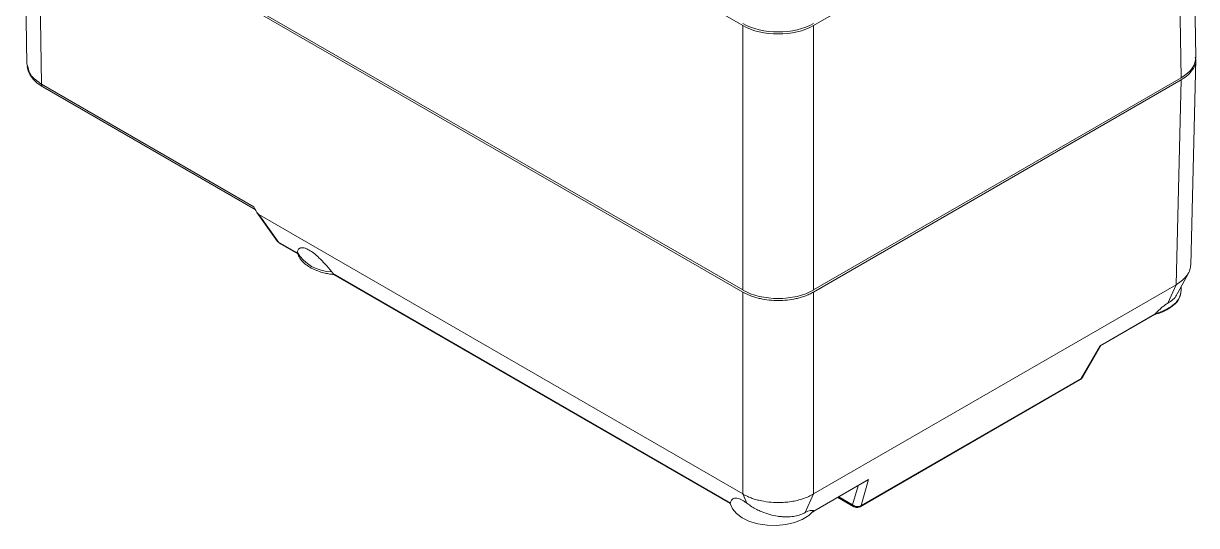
# Model space of a CAD drawing. Header units: millimetres. Extents: x 0 to 297, y 0 to 210.
# Drawn here: x 162.55 to 209.32, y 78.42 to 98.43 of the extents above; entities that cross this region are included whole.
import ezdxf

# ---------------------------------------------------------------- set-up
doc = ezdxf.new("R2010")
doc.units = ezdxf.units.MM

msp = doc.modelspace()

# ---------------------------------------------------------------- linework, layer by layer
at = {"color": 7, "linetype": 'Continuous', "lineweight": 15}
for p, q in [((191.225, 98.35), (163.243, 114.504)), ((209.293, 97.093), (209.135, 107.545)), ((208.549, 106.719), (194.053, 98.35)), ((208.549, 106.719), (208.707, 96.267)), ((162.548, 104.76), (162.684, 96.829)), ((163.132, 104.025), (191.225, 87.808)), ((191.225, 87.727), (163.133, 103.944)), ((163.133, 103.944), (163.269, 96.013)), ((191.225, 87.808), (191.225, 98.35)), ((194.053, 98.35), (194.053, 87.808)), ((162.684, 96.829), (162.725, 96.709)), ((209.092, 88.796), (209.29, 96.994)), ((163.269, 96.013), (171.728, 91.129)), ((163.321, 95.901), (171.788, 91.013)), ((194.053, 87.808), (208.707, 96.267)), ((194.053, 87.727), (208.704, 96.185)), ((208.704, 96.185), (208.507, 88.02)), ((171.857, 90.894), (172.67, 89.747)), ((171.936, 90.811), (191.225, 79.676)), ((171.936, 90.811), (172.711, 89.72)), ((172.711, 89.72), (173.467, 89.283)), ((172.748, 89.676), (173.484, 89.251)), ((173.461, 89.306), (173.467, 89.292)), ((174.881, 88.467), (190.733, 79.316)), ((174.906, 88.431), (190.727, 79.297)), ((208.576, 87.689), (208.993, 88.474)), ((194.053, 79.676), (208.507, 88.02)), ((208.174, 87.284), (208.507, 88.02)), ((208.708, 87.795), (208.708, 87.937)), ((191.225, 79.676), (191.225, 87.727)), ((194.053, 79.676), (194.053, 87.727)), ((205.472, 85.58), (207.662, 86.844)), ((205.495, 85.584), (207.661, 86.834)), ((204.771, 84.326), (205.507, 85.596)), ((204.718, 84.279), (205.472, 85.58)), ((205.472, 85.58), (205.492, 85.589)), ((195.903, 79.169), (204.681, 84.236)), ((195.942, 79.213), (204.718, 84.279)), ((194.027, 78.964), (196.192, 80.213)), ((194.056, 78.989), (196.246, 80.253)), ((195.824, 80.001), (195.605, 79.25)), ((196.246, 80.253), (195.942, 79.213)), ((196.246, 80.253), (196.189, 80.217)), ((191.39, 79.309), (191.225, 79.676)), ((194.053, 79.676), (193.72, 78.94)), ((195.018, 79.536), (195.655, 79.169)), ((195.605, 79.25), (195.063, 79.562))]:
    msp.add_line(p, q, dxfattribs=at)
at = {"color": 7, "linetype": 'Continuous', "lineweight": 15, "flags": 128}
msp.add_lwpolyline([(190.726, 79.301), (190.813, 79.089), (190.976, 78.894), (191.208, 78.722), (191.498, 78.584), (191.833, 78.484), (192.196, 78.428), (192.572, 78.419), (192.943, 78.456), (193.292, 78.538), (193.602, 78.661), (193.86, 78.819), (194.053, 79.006)], dxfattribs=at)
at = {"color": 7, "linetype": 'Continuous', "lineweight": 15}
for centre, radius, start, end in [((163.393, 96.002), 0.124, 175.188, 234.5761), ((174.831, 90.123), 1.585, 209.829, 270.1764), ((207.937, 87.838), 0.772, 304.0468, 356.8516), ((207.266, 88.656), 1.829, 283.3321, 307.0991), ((204.67, 84.386), 0.117, 293.9139, 329.2204)]:
    msp.add_arc(centre, radius, start, end, dxfattribs=at)
for centre, ratio, start_param, end_param in [((192.639, 99.249), 0.5774, 3.927088, 5.49769), ((192.639, 99.167), 0.577332, 3.927029, 5.497749), ((207.292, 97.083), 0.577244, 5.497825, 6.29191), ((192.639, 88.624), 0.577332, 3.927029, 5.497749)]:
    msp.add_ellipse(centre, major_axis=(2, 0), ratio=ratio, start_param=start_param, end_param=end_param, dxfattribs=at)
for points, knots in [([(208.704, 96.185), (208.806, 96.251), (208.996, 96.373), (209.212, 96.648), (209.334, 96.894), (209.274, 97.058), (209.264, 97.086)], [0, 0, 0, 0, 0.264504, 0.494055, 0.913375, 1, 1, 1, 1]), ([(162.694, 96.711), (162.712, 96.634), (162.748, 96.48), (162.885, 96.261), (163.072, 96.062), (163.239, 95.954), (163.322, 95.901)], [0, 0, 0, 0, 0.252634, 0.504265, 0.753796, 1, 1, 1, 1]), ([(162.725, 96.709), (162.748, 96.598), (162.801, 96.335), (163.098, 96.131), (163.269, 96.013)], [0, 0, 0, 0, 0.421785, 1, 1, 1, 1]), ([(171.936, 90.811), (171.928, 90.816), (171.912, 90.827), (171.888, 90.852), (171.864, 90.883), (171.836, 90.924), (171.802, 90.98), (171.764, 91.051), (171.741, 91.103), (171.728, 91.129)], [0, 0, 0, 0, 0.088195, 0.179554, 0.277317, 0.392991, 0.557249, 0.776162, 1, 1, 1, 1]), ([(172.671, 89.748), (172.671, 89.747), (172.676, 89.732), (172.694, 89.726), (172.711, 89.72)], [0, 0, 0, 0, 0.037914, 1, 1, 1, 1]), ([(172.711, 89.72), (172.718, 89.706), (172.728, 89.687), (172.746, 89.679), (172.75, 89.678)], [0, 0, 0, 0, 0.7499089, 1, 1, 1, 1]), ([(173.456, 89.335), (173.455, 89.328), (173.452, 89.315), (173.462, 89.293), (173.467, 89.283)], [0, 0, 0, 0, 0.5273851, 1, 1, 1, 1]), ([(173.456, 89.335), (173.464, 89.353), (173.478, 89.388), (173.509, 89.431), (173.545, 89.463), (173.588, 89.484), (173.656, 89.498), (173.761, 89.487), (173.931, 89.412), (174.129, 89.275), (174.351, 89.08), (174.596, 88.827), (174.751, 88.64), (174.836, 88.539)], [0, 0, 0, 0, 0.068009, 0.131427, 0.190562, 0.24579, 0.297577, 0.404084, 0.500209, 0.596144, 0.702843, 0.838513, 1, 1, 1, 1]), ([(173.467, 89.292), (173.487, 89.236), (173.533, 89.109), (173.672, 88.936), (173.857, 88.777), (174.083, 88.643), (174.323, 88.545), (174.556, 88.481), (174.748, 88.443), (174.868, 88.432), (174.922, 88.427)], [0, 0, 0, 0, 0.115511, 0.265518, 0.41338, 0.553988, 0.708982, 0.825383, 0.920631, 1, 1, 1, 1]), ([(174.881, 88.467), (174.878, 88.474), (174.873, 88.487), (174.857, 88.512), (174.843, 88.53), (174.836, 88.539)], [0, 0, 0, 0, 0.3109052, 0.6408635, 1, 1, 1, 1]), ([(174.881, 88.467), (174.885, 88.457), (174.891, 88.44), (174.903, 88.435), (174.907, 88.433)], [0, 0, 0, 0, 0.613885, 1, 1, 1, 1]), ([(208.507, 88.02), (208.539, 88.039), (208.65, 88.105), (208.804, 88.228), (208.963, 88.409), (209.07, 88.605), (209.084, 88.751), (209.09, 88.817)], [0, 0, 0, 0, 0.089144, 0.312943, 0.509392, 0.776516, 1, 1, 1, 1]), ([(191.225, 87.727), (191.262, 87.707), (191.336, 87.666), (191.454, 87.611), (191.59, 87.557), (191.748, 87.507), (191.981, 87.45), (192.278, 87.402), (192.639, 87.383), (192.999, 87.402), (193.296, 87.45), (193.529, 87.507), (193.709, 87.564), (193.887, 87.637), (193.997, 87.697), (194.053, 87.727)], [0, 0, 0, 0, 0.049444, 0.09758, 0.144682, 0.206455, 0.270169, 0.385967, 0.500021, 0.61391, 0.729873, 0.793429, 0.85536, 0.926277, 1, 1, 1, 1]), ([(208.558, 87.697), (208.547, 87.665), (208.49, 87.492), (208.316, 87.377), (208.174, 87.284)], [0, 0, 0, 0, 0.180983, 1, 1, 1, 1]), ([(208.352, 87.168), (208.37, 87.179), (208.507, 87.266), (208.656, 87.483), (208.691, 87.691), (208.708, 87.795)], [0, 0, 0, 0, 0.067848, 0.533319, 1, 1, 1, 1]), ([(207.609, 86.817), (207.765, 86.863), (208.056, 86.947), (208.258, 87.098), (208.352, 87.168)], [0, 0, 0, 0, 0.5376843, 1, 1, 1, 1]), ([(207.688, 86.877), (207.716, 86.905), (207.769, 86.959), (207.85, 87.035), (207.944, 87.118), (208.054, 87.207), (208.134, 87.258), (208.174, 87.284)], [0, 0, 0, 0, 0.180407, 0.347834, 0.503786, 0.754214, 1, 1, 1, 1]), ([(207.688, 86.877), (207.682, 86.871), (207.67, 86.859), (207.665, 86.849), (207.662, 86.844)], [0, 0, 0, 0, 0.559639, 1, 1, 1, 1]), ([(204.678, 84.238), (204.684, 84.241), (204.714, 84.253), (204.746, 84.285), (204.762, 84.318), (204.767, 84.328)], [0, 0, 0, 0, 0.167576, 0.723728, 1, 1, 1, 1]), ([(204.678, 84.237), (204.683, 84.239), (204.7, 84.246), (204.71, 84.265), (204.718, 84.279)], [0, 0, 0, 0, 0.2500911, 1, 1, 1, 1]), ([(190.733, 79.316), (190.739, 79.336), (190.751, 79.376), (190.778, 79.425), (190.811, 79.464), (190.851, 79.492), (190.897, 79.509), (190.958, 79.515), (191.037, 79.506), (191.143, 79.467), (191.262, 79.402), (191.347, 79.341), (191.39, 79.309)], [0, 0, 0, 0, 0.113172, 0.218813, 0.317368, 0.409385, 0.495539, 0.576651, 0.690528, 0.795139, 0.896196, 1, 1, 1, 1]), ([(191.225, 79.676), (191.257, 79.658), (191.352, 79.605), (191.506, 79.537), (191.691, 79.472), (191.933, 79.405), (192.252, 79.349), (192.601, 79.33), (192.9, 79.341), (193.158, 79.371), (193.406, 79.42), (193.641, 79.488), (193.861, 79.572), (193.989, 79.641), (194.053, 79.676)], [0, 0, 0, 0, 0.042938, 0.124961, 0.184087, 0.24994, 0.38056, 0.499752, 0.583125, 0.666499, 0.749873, 0.833247, 0.916623, 1, 1, 1, 1]), ([(190.733, 79.316), (190.732, 79.312), (190.73, 79.305), (190.727, 79.302), (190.726, 79.301)], [0, 0, 0, 0, 0.482129, 1, 1, 1, 1]), ([(193.72, 78.94), (193.69, 78.924), (193.63, 78.892), (193.53, 78.853), (193.423, 78.82), (193.306, 78.794), (193.182, 78.775), (193.05, 78.765), (192.91, 78.763), (192.764, 78.771), (192.564, 78.795), (192.296, 78.853), (192.018, 78.95), (191.779, 79.061), (191.581, 79.171), (191.456, 79.262), (191.39, 79.309)], [0, 0, 0, 0, 0.047861, 0.097089, 0.1477195, 0.1997854, 0.2533168, 0.3083414, 0.3648848, 0.4229703, 0.4826198, 0.6016999, 0.7387677, 0.8164091, 0.9034873, 1, 1, 1, 1]), ([(195.605, 79.25), (195.649, 79.209), (195.71, 79.181), (195.833, 79.168), (195.896, 79.182), (195.942, 79.213)], [0, 0, 0, 0, 0.5, 0.5, 1, 1, 1, 1]), ([(195.665, 79.163), (195.691, 79.153), (195.741, 79.133), (195.826, 79.134), (195.876, 79.157), (195.903, 79.17)], [0, 0, 0, 0, 0.335923, 0.64639, 1, 1, 1, 1]), ([(195.942, 79.213), (195.935, 79.199), (195.925, 79.18), (195.907, 79.173), (195.903, 79.171)], [0, 0, 0, 0, 0.74817, 1, 1, 1, 1]), ([(194.053, 79.006), (194.039, 79.01), (194.013, 79.018), (193.968, 79.022), (193.909, 79.017), (193.83, 78.995), (193.756, 78.958), (193.72, 78.94)], [0, 0, 0, 0, 0.181935, 0.349479, 0.50383, 0.75523, 1, 1, 1, 1]), ([(194.011, 78.963), (194.017, 78.964), (194.031, 78.965), (194.046, 78.975), (194.053, 78.985), (194.056, 78.989)], [0, 0, 0, 0, 0.34885, 0.701213, 1, 1, 1, 1]), ([(194.053, 79.006), (194.055, 79.004), (194.06, 79.002), (194.057, 78.993), (194.056, 78.989)], [0, 0, 0, 0, 0.552302, 1, 1, 1, 1])]:
    msp.add_open_spline(points, degree=3, knots=knots, dxfattribs=at)
msp.add_open_spline([(195.605, 79.25), (195.612, 79.207), (195.633, 79.176), (195.665, 79.164)], degree=3, dxfattribs=at)

doc.saveas('drawing.dxf')
